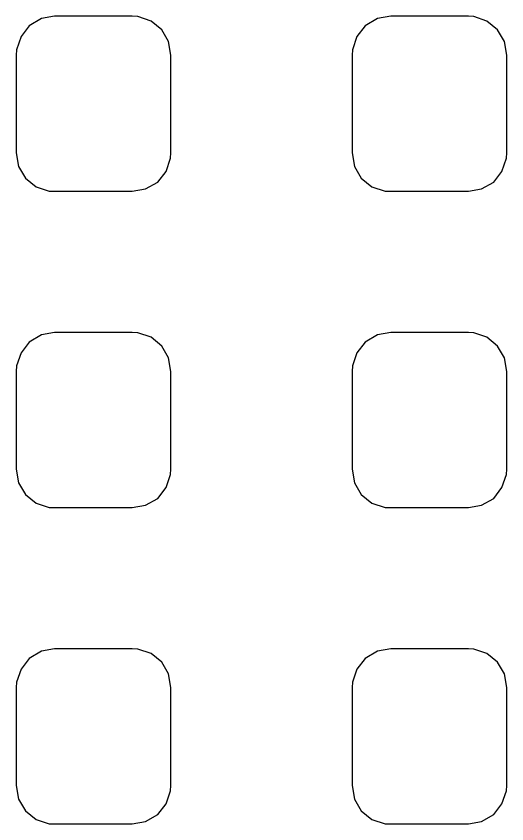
# Model space of a CAD drawing. Extents: x -27.1 to 63, y -62.3 to 29.6.
# Drawn here: x 7.919 to 8.927, y 2.894 to 4.554 of the extents above; entities that cross this region are included whole.
import ezdxf

# ---------------------------------------------------------------- set-up
doc = ezdxf.new("R2010")
doc.units = 0
doc.header["$MEASUREMENT"] = 0
doc.layers.get('0').update_dxf_attribs({"linetype": 'CONTINUOUS'})

msp = doc.modelspace()

# ---------------------------------------------------------------- linework, layer by layer
for points in [[(8.157, 4.554), (7.998, 4.554), (7.998, 4.554), (7.971, 4.549), (7.971, 4.549), (7.946, 4.534), (7.946, 4.534), (7.929, 4.512), (7.929, 4.512), (7.92, 4.485), (7.92, 4.485), (7.919, 4.474), (7.919, 4.474), (7.919, 4.273), (7.919, 4.273), (7.924, 4.245), (7.924, 4.245), (7.938, 4.221), (7.938, 4.221), (7.96, 4.203), (7.96, 4.203), (7.987, 4.194), (7.987, 4.194), (8.157, 4.194), (8.157, 4.194), (8.185, 4.199), (8.185, 4.199), (8.209999, 4.213), (8.209999, 4.213), (8.227, 4.235), (8.227, 4.235), (8.236, 4.262), (8.236, 4.262), (8.237, 4.273), (8.237, 4.273), (8.237, 4.474), (8.237, 4.474), (8.232, 4.502), (8.232, 4.502), (8.218, 4.526), (8.218, 4.526), (8.196, 4.544), (8.196, 4.544), (8.169, 4.553), (8.169, 4.553), (8.157, 4.554)], [(8.848, 4.554), (8.689, 4.554), (8.689, 4.554), (8.661, 4.549), (8.661, 4.549), (8.636, 4.534), (8.636, 4.534), (8.619, 4.512), (8.619, 4.512), (8.61, 4.485), (8.61, 4.485), (8.609, 4.474), (8.609, 4.474), (8.609, 4.273), (8.609, 4.273), (8.614, 4.245), (8.614, 4.245), (8.628, 4.221), (8.628, 4.221), (8.65, 4.203), (8.65, 4.203), (8.677, 4.194), (8.677, 4.194), (8.848, 4.194), (8.848, 4.194), (8.875, 4.199), (8.875, 4.199), (8.9, 4.213), (8.9, 4.213), (8.917, 4.235), (8.917, 4.235), (8.926, 4.262), (8.926, 4.262), (8.927, 4.273), (8.927, 4.273), (8.927, 4.474), (8.927, 4.474), (8.922, 4.502), (8.922, 4.502), (8.908, 4.526), (8.908, 4.526), (8.886, 4.544), (8.886, 4.544), (8.859, 4.553), (8.859, 4.553), (8.848, 4.554)], [(8.157, 3.904), (7.998, 3.904), (7.998, 3.904), (7.971, 3.899), (7.971, 3.899), (7.946, 3.884), (7.946, 3.884), (7.929, 3.862), (7.929, 3.862), (7.92, 3.835), (7.92, 3.835), (7.919, 3.824), (7.919, 3.824), (7.919, 3.623), (7.919, 3.623), (7.924, 3.595), (7.924, 3.595), (7.938, 3.571), (7.938, 3.571), (7.96, 3.553), (7.96, 3.553), (7.987, 3.544), (7.987, 3.544), (8.157, 3.544), (8.157, 3.544), (8.185, 3.549), (8.185, 3.549), (8.209999, 3.563), (8.209999, 3.563), (8.227, 3.585), (8.227, 3.585), (8.236, 3.612), (8.236, 3.612), (8.237, 3.623), (8.237, 3.623), (8.237, 3.824), (8.237, 3.824), (8.232, 3.852), (8.232, 3.852), (8.218, 3.876), (8.218, 3.876), (8.196, 3.894), (8.196, 3.894), (8.169, 3.903), (8.169, 3.903), (8.157, 3.904)], [(8.848, 3.904), (8.689, 3.904), (8.689, 3.904), (8.661, 3.899), (8.661, 3.899), (8.636, 3.884), (8.636, 3.884), (8.619, 3.862), (8.619, 3.862), (8.61, 3.835), (8.61, 3.835), (8.609, 3.824), (8.609, 3.824), (8.609, 3.623), (8.609, 3.623), (8.614, 3.595), (8.614, 3.595), (8.628, 3.571), (8.628, 3.571), (8.65, 3.553), (8.65, 3.553), (8.677, 3.544), (8.677, 3.544), (8.848, 3.544), (8.848, 3.544), (8.875, 3.549), (8.875, 3.549), (8.9, 3.563), (8.9, 3.563), (8.917, 3.585), (8.917, 3.585), (8.926, 3.612), (8.926, 3.612), (8.927, 3.623), (8.927, 3.623), (8.927, 3.824), (8.927, 3.824), (8.922, 3.852), (8.922, 3.852), (8.908, 3.876), (8.908, 3.876), (8.886, 3.894), (8.886, 3.894), (8.859, 3.903), (8.859, 3.903), (8.848, 3.904)], [(8.157, 3.254), (7.998, 3.254), (7.998, 3.254), (7.971, 3.249), (7.971, 3.249), (7.946, 3.234), (7.946, 3.234), (7.929, 3.212), (7.929, 3.212), (7.92, 3.185), (7.92, 3.185), (7.919, 3.174), (7.919, 3.174), (7.919, 2.973), (7.919, 2.973), (7.924, 2.945), (7.924, 2.945), (7.938, 2.921), (7.938, 2.921), (7.96, 2.903), (7.96, 2.903), (7.987, 2.894), (7.987, 2.894), (8.157, 2.894), (8.157, 2.894), (8.185, 2.899), (8.185, 2.899), (8.209999, 2.913), (8.209999, 2.913), (8.227, 2.935), (8.227, 2.935), (8.236, 2.962), (8.236, 2.962), (8.237, 2.973), (8.237, 2.973), (8.237, 3.174), (8.237, 3.174), (8.232, 3.202), (8.232, 3.202), (8.218, 3.226), (8.218, 3.226), (8.196, 3.244), (8.196, 3.244), (8.169, 3.253), (8.169, 3.253), (8.157, 3.254)], [(8.848, 3.254), (8.689, 3.254), (8.689, 3.254), (8.661, 3.249), (8.661, 3.249), (8.636, 3.234), (8.636, 3.234), (8.619, 3.212), (8.619, 3.212), (8.61, 3.185), (8.61, 3.185), (8.609, 3.174), (8.609, 3.174), (8.609, 2.973), (8.609, 2.973), (8.614, 2.945), (8.614, 2.945), (8.628, 2.921), (8.628, 2.921), (8.65, 2.903), (8.65, 2.903), (8.677, 2.894), (8.677, 2.894), (8.848, 2.894), (8.848, 2.894), (8.875, 2.899), (8.875, 2.899), (8.9, 2.913), (8.9, 2.913), (8.917, 2.935), (8.917, 2.935), (8.926, 2.962), (8.926, 2.962), (8.927, 2.973), (8.927, 2.973), (8.927, 3.174), (8.927, 3.174), (8.922, 3.202), (8.922, 3.202), (8.908, 3.226), (8.908, 3.226), (8.886, 3.244), (8.886, 3.244), (8.859, 3.253), (8.859, 3.253), (8.848, 3.254)]]:
    msp.add_lwpolyline(points)

doc.saveas('drawing.dxf')
